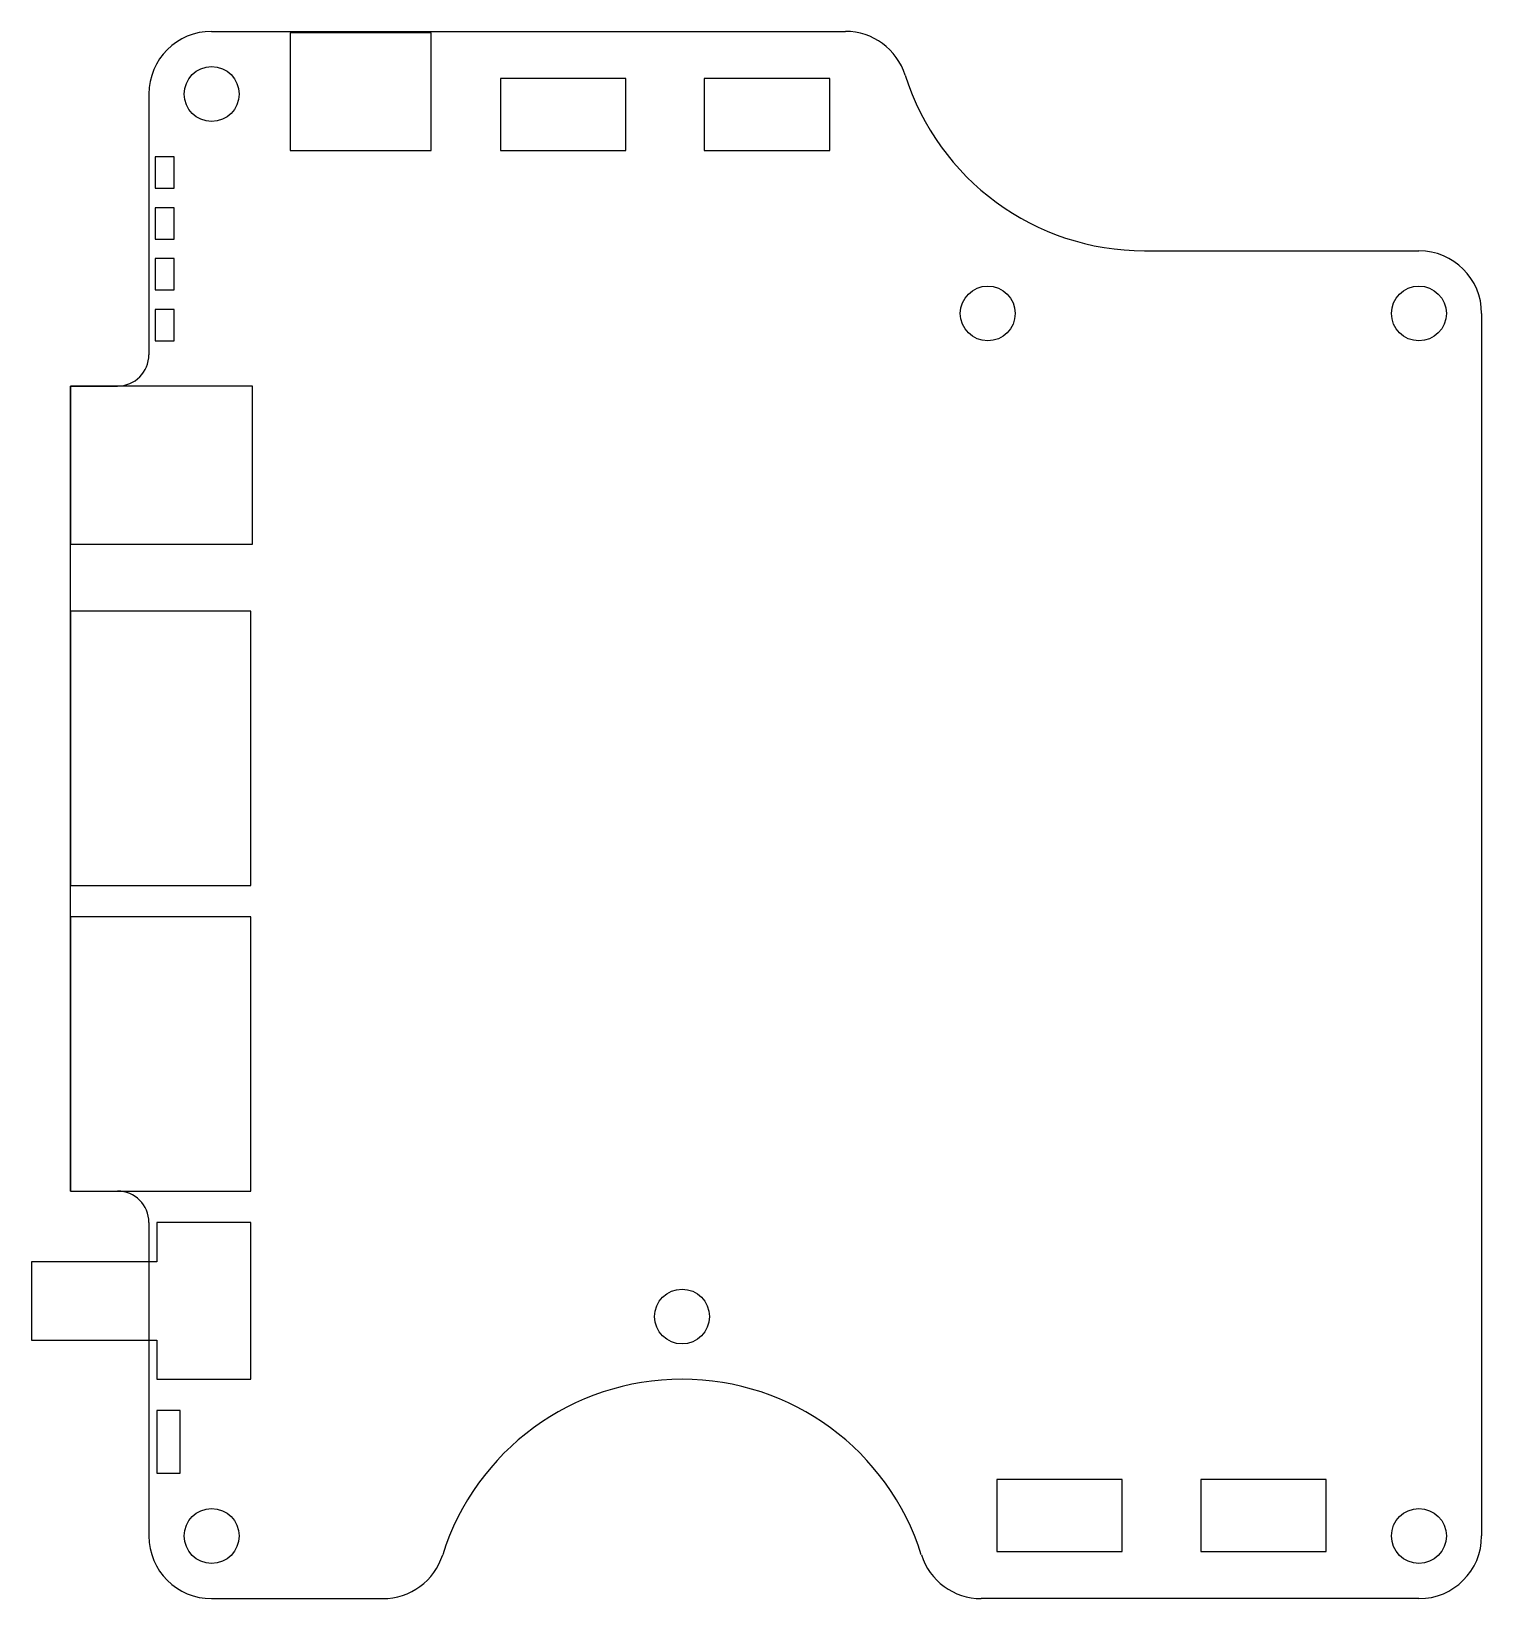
# Model space of a CAD drawing. Extents: x -103 to -10, y -50 to 50.
import ezdxf

# ---------------------------------------------------------------- set-up
doc = ezdxf.new("R2010")
doc.units = 0
doc.layers.add('MODELSKETCH_VISIBLE', color=7, linetype='CONTINUOUS')

msp = doc.modelspace()

# ---------------------------------------------------------------- linework, layer by layer
at = {"layer": 'MODELSKETCH_VISIBLE'}
for p, q in [((-91, 50), (-50.58, 50)), ((-86, 49.9), (-86, 42.4)), ((-77, 49.9), (-86, 49.9)), ((-77, 42.4), (-77, 49.9)), ((-64.58, 47), (-72.58, 47)), ((-72.58, 47), (-72.58, 42.4)), ((-64.58, 42.4), (-64.58, 47)), ((-51.58, 47), (-59.58, 47)), ((-59.58, 47), (-59.58, 42.4)), ((-51.58, 42.4), (-51.58, 47)), ((-95, 46), (-95, 29.37)), ((-86, 42.4), (-77, 42.4)), ((-72.58, 42.4), (-64.58, 42.4)), ((-59.58, 42.4), (-51.58, 42.4)), ((-93.4, 42), (-94.6, 42)), ((-94.6, 42), (-94.6, 40)), ((-93.4, 40), (-93.4, 42)), ((-94.6, 40), (-93.4, 40)), ((-93.4, 38.75), (-94.6, 38.75)), ((-94.6, 38.75), (-94.6, 36.75)), ((-93.4, 36.75), (-93.4, 38.75)), ((-94.6, 36.75), (-93.4, 36.75)), ((-93.4, 35.5), (-94.6, 35.5)), ((-94.6, 35.5), (-94.6, 33.5)), ((-93.4, 33.5), (-93.4, 35.5)), ((-31.5, 36), (-14, 36)), ((-94.6, 33.5), (-93.4, 33.5)), ((-93.4, 32.25), (-94.6, 32.25)), ((-94.6, 32.25), (-94.6, 30.25)), ((-93.4, 30.25), (-93.4, 32.25)), ((-10, 32), (-10, -46)), ((-94.6, 30.25), (-93.4, 30.25)), ((-88.4, 27.37), (-100, 27.37)), ((-100, 27.37), (-100, 17.27)), ((-100, 27.37), (-97, 27.37)), ((-100, -24), (-100, 27.37)), ((-88.4, 17.27), (-88.4, 27.37)), ((-100, 17.27), (-88.4, 17.27)), ((-88.5, 13), (-100, 13)), ((-100, 13), (-100, -4.5)), ((-88.5, -4.5), (-88.5, 13)), ((-100, -4.5), (-88.5, -4.5)), ((-88.5, -6.5), (-100, -6.5)), ((-100, -6.5), (-100, -24)), ((-88.5, -24), (-88.5, -6.5)), ((-100, -24), (-97, -24)), ((-100, -24), (-88.5, -24)), ((-95, -26), (-95, -46)), ((-94.5, -26), (-94.5, -28.5)), ((-88.5, -26), (-94.5, -26)), ((-88.5, -36), (-88.5, -26)), ((-94.5, -28.5), (-102.5, -28.5)), ((-102.5, -28.5), (-102.5, -33.5)), ((-102.5, -33.5), (-94.5, -33.5)), ((-94.5, -33.5), (-94.5, -36)), ((-94.5, -36), (-88.5, -36)), ((-93, -38), (-94.5, -38)), ((-94.5, -38), (-94.5, -42)), ((-93, -42), (-93, -38)), ((-94.5, -42), (-93, -42)), ((-40.92, -42.4), (-40.92, -47)), ((-32.92, -42.4), (-40.92, -42.4)), ((-32.92, -47), (-32.92, -42.4)), ((-19.92, -42.4), (-27.92, -42.4)), ((-27.92, -42.4), (-27.92, -47)), ((-19.92, -47), (-19.92, -42.4)), ((-40.92, -47), (-32.92, -47)), ((-27.92, -47), (-19.92, -47)), ((-91, -50), (-80.08, -50)), ((-14, -50), (-41.92, -50))]:
    msp.add_line(p, q, dxfattribs=at)
for centre in [(-91, 46), (-41.5, 32), (-14, 32), (-61, -32), (-91, -46), (-14, -46)]:
    msp.add_circle(centre, 1.75, dxfattribs=at)
for centre, radius, start, end in [((-91, 46), 4, 90, 180), ((-50.58, 46), 4, 17.4576, 90), ((-31.5, 52), 16, 197.4576, 270), ((-14, 32), 4, 0, 90), ((-97, 29.37), 2, 270, 0), ((-97, -26), 2, 0, 90), ((-61, -52), 16, 17.4576, 162.5424), ((-91, -46), 4, 180, 270), ((-14, -46), 4, 270, 0), ((-80.08, -46), 4, 270, 342.5424), ((-41.92, -46), 4, 197.4576, 270)]:
    msp.add_arc(centre, radius, start, end, dxfattribs=at)

doc.saveas('drawing.dxf')
